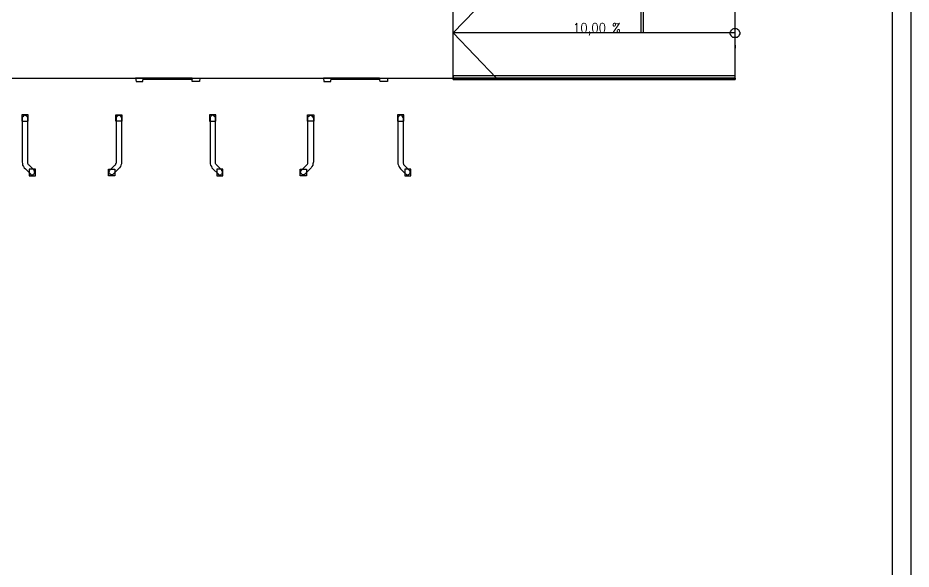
# Model space of a CAD drawing. Header units: millimetres. Extents: x 0 to 420, y 0 to 297.
# Drawn here: x 337.3 to 420.1, y 51 to 102 of the extents above; entities that cross this region are included whole.
import ezdxf

# ---------------------------------------------------------------- set-up
doc = ezdxf.new("R2010")
doc.units = ezdxf.units.MM
doc.layers.get('0').update_dxf_attribs({"linetype": 'CONTINUOUS'})
doc.styles.get("Standard").update_dxf_attribs({"font": 'STANDARD'})

msp = doc.modelspace()

# ---------------------------------------------------------------- hatches: boundary and pattern name
at = {"true_color": 0x0000fc}
h = msp.add_hatch(color=0, dxfattribs=at)
h.paths.add_polyline_path([(353.483333, 96.435333), (348.953667, 96.435333), (353.483333, 96.350667)], flags=0)
h.paths.add_polyline_path([(348.953667, 96.435333), (353.483333, 96.350667), (348.953667, 96.350667)], flags=0)
at = {"true_color": 0x000007}
for points in [[(352.975333, 96.350667), (352.950463, 96.290871), (352.890667, 96.266), (352.830871, 96.290871), (352.806, 96.350667), (352.830871, 96.410462), (352.890667, 96.435333), (352.950462, 96.410463)], [(370.374333, 96.350667), (370.349462, 96.290871), (370.289667, 96.266), (370.229871, 96.290871), (370.205, 96.350667), (370.229871, 96.410462), (370.289667, 96.435333), (370.349462, 96.410463)]]:
    msp.add_hatch(color=0, dxfattribs=at).paths.add_polyline_path(points, flags=0)
at = {"true_color": 0x0000fc}
h = msp.add_hatch(color=0, dxfattribs=at)
h.paths.add_polyline_path([(370.84, 96.435333), (366.352667, 96.435333), (370.84, 96.350667)], flags=0)
h.paths.add_polyline_path([(366.352667, 96.435333), (370.84, 96.350667), (366.352667, 96.350667)], flags=0)

# ---------------------------------------------------------------- linework, layer by layer
at = {"color": 0, "true_color": 0x000007}
for points in [[(0.211667, 0), (420.073667, 0), (420.073667, 296.926), (0.211667, 296.926)], [(7.239, 1.735667), (418.338, 1.735667), (418.338, 295.190333), (7.239, 295.190333)], [(116.078, 96.435333), (377.655667, 96.435333), (377.655667, 105.029), (116.078, 105.029)], [(403.309667, 100.626333), (403.309667, 100.711), (403.352, 100.753333), (403.394333, 100.838), (403.394333, 100.880333), (403.479, 100.922667), (403.521333, 100.965), (403.563667, 101.007333), (403.648333, 101.049667), (403.733, 101.049667), (403.775333, 101.049667), (403.86, 101.049667), (403.944667, 101.007333), (403.987, 100.965), (404.071667, 100.922667), (404.114, 100.880333), (404.156333, 100.838), (404.156333, 100.753333), (404.198667, 100.711), (404.198667, 100.626333), (404.198667, 100.541667), (404.156333, 100.457), (404.156333, 100.414667), (404.114, 100.372333), (404.071667, 100.287667), (403.987, 100.245333), (403.944667, 100.203), (403.86, 100.203), (403.775333, 100.203), (403.733, 100.203), (403.648333, 100.203), (403.563667, 100.203), (403.521333, 100.245333), (403.479, 100.287667), (403.394333, 100.372333), (403.394333, 100.414667), (403.352, 100.457), (403.309667, 100.541667)], [(348.234, 96.435333), (348.276333, 96.139), (348.318667, 96.139), (348.911333, 96.139), (348.953667, 96.435333)], [(353.483333, 96.350667), (348.953667, 96.350667), (348.953667, 96.435333), (353.483333, 96.435333)], [(349.419333, 96.350667), (348.953667, 96.350667), (349.419333, 96.350667), (350.266, 96.350667)], [(348.953667, 96.350667), (349.123, 96.350667), (348.953667, 96.350667), (349.715667, 96.350667)], [(349.969667, 96.350667), (349.419333, 96.350667), (349.969667, 96.350667), (350.858667, 96.350667)], [(350.562333, 96.350667), (349.969667, 96.350667), (350.562333, 96.350667), (351.451333, 96.350667)], [(351.155, 96.350667), (350.562333, 96.350667), (351.155, 96.350667), (352.001667, 96.350667)], [(351.705333, 96.350667), (351.155, 96.350667), (351.705333, 96.350667), (352.594333, 96.350667)], [(352.298, 96.350667), (351.705333, 96.350667), (352.298, 96.350667), (353.187, 96.350667), (352.298, 96.350667), (351.705333, 96.350667), (352.298, 96.350667), (353.187, 96.350667)], [(352.890667, 96.350667), (352.298, 96.350667), (352.890667, 96.350667), (353.483333, 96.350667)], [(353.483333, 96.350667), (352.890667, 96.350667)], [(354.203, 96.435333), (354.160667, 96.139), (354.118333, 96.139), (353.525667, 96.139), (353.483333, 96.139), (353.483333, 96.435333)], [(365.633, 96.435333), (365.675333, 96.139), (365.717667, 96.139), (366.310333, 96.139), (366.352667, 96.435333)], [(370.84, 96.350667), (366.352667, 96.350667), (366.352667, 96.435333), (370.84, 96.435333)], [(366.776, 96.350667), (366.352667, 96.350667), (366.776, 96.350667), (367.665, 96.350667)], [(366.352667, 96.350667), (366.522, 96.350667), (366.352667, 96.350667), (367.072333, 96.350667)], [(367.368667, 96.350667), (366.776, 96.350667), (367.368667, 96.350667), (368.257667, 96.350667)], [(367.961333, 96.350667), (367.368667, 96.350667), (367.961333, 96.350667), (368.808, 96.350667)], [(368.554, 96.350667), (367.961333, 96.350667), (368.554, 96.350667), (369.400667, 96.350667)], [(369.104333, 96.350667), (368.554, 96.350667), (369.104333, 96.350667), (369.993333, 96.350667)], [(369.697, 96.350667), (369.104333, 96.350667), (369.697, 96.350667), (370.586, 96.350667), (369.697, 96.350667), (369.104333, 96.350667), (369.697, 96.350667), (370.586, 96.350667)], [(370.289667, 96.350667), (369.697, 96.350667), (370.289667, 96.350667), (370.84, 96.350667)], [(370.84, 96.350667), (370.289667, 96.350667)], [(371.559667, 96.435333), (371.559667, 96.139), (371.517333, 96.139), (370.924667, 96.139), (370.882333, 96.139), (370.84, 96.435333)], [(377.655667, 96.52), (377.655667, 96.435333), (403.775333, 96.435333), (403.775333, 96.647), (377.655667, 96.647)], [(377.655667, 96.435333), (403.775333, 96.435333), (403.775333, 96.308333), (377.655667, 96.308333), (377.655667, 96.435333), (403.775333, 96.435333), (403.775333, 96.308333), (377.655667, 96.308333), (377.655667, 96.435333), (403.775333, 96.435333), (403.775333, 96.308333), (377.655667, 96.308333), (377.655667, 96.435333), (403.775333, 96.435333), (403.775333, 96.308333), (377.655667, 96.308333), (377.655667, 96.435333), (377.655667, 96.308333), (403.775333, 96.308333), (403.775333, 96.435333)], [(377.655667, 96.308333), (377.698, 96.308333), (377.698, 96.350667), (377.698, 96.393), (377.655667, 96.393), (377.655667, 96.435333), (377.655667, 96.393), (377.655667, 96.350667)], [(380.238, 96.435333), (380.238, 96.308333), (380.322667, 96.308333), (380.322667, 96.435333)], [(382.862667, 96.435333), (382.862667, 96.308333), (382.905, 96.308333), (382.905, 96.435333)], [(385.445, 96.435333), (385.445, 96.308333), (385.529667, 96.308333), (385.529667, 96.435333)], [(388.069667, 96.435333), (388.069667, 96.308333), (388.112, 96.308333), (388.112, 96.435333)], [(390.694333, 96.435333), (390.694333, 96.308333), (390.736667, 96.308333), (390.736667, 96.435333)], [(393.276667, 96.435333), (393.276667, 96.308333), (393.361333, 96.308333), (393.361333, 96.435333)], [(395.901333, 96.435333), (395.901333, 96.308333), (395.943667, 96.308333), (395.943667, 96.435333)], [(398.526, 96.435333), (398.526, 96.308333), (398.568333, 96.308333), (398.568333, 96.435333)], [(401.108333, 96.435333), (401.108333, 96.308333), (401.193, 96.308333), (401.193, 96.435333)], [(403.775333, 96.308333), (403.775333, 96.350667), (403.775333, 96.393), (403.775333, 96.435333), (403.733, 96.435333), (403.733, 96.393), (403.733, 96.350667), (403.733, 96.308333)], [(337.693, 93.048667), (337.693, 92.456), (338.285667, 92.456), (338.285667, 93.048667)], [(337.735333, 92.752333), (337.735333, 88.688333), (337.777667, 88.519), (337.777667, 88.392), (337.862333, 88.265), (337.904667, 88.138), (338.031667, 88.053333), (338.497333, 87.587667), (338.497333, 87.545333), (338.539667, 87.503), (338.582, 87.503), (338.624333, 87.503), (338.666667, 87.503), (338.709, 87.503), (338.751333, 87.503), (338.793667, 87.545333), (338.836, 87.587667), (338.878333, 87.63), (338.878333, 87.672333), (338.920667, 87.714667), (338.878333, 87.757), (338.878333, 87.799333), (338.878333, 87.841667), (338.836, 87.884), (338.836, 87.926333), (338.370333, 88.392), (338.328, 88.434333), (338.285667, 88.476667), (338.243333, 88.561333), (338.243333, 88.603667), (338.243333, 88.688333), (338.243333, 92.752333), (338.243333, 92.794667), (338.243333, 92.837), (338.201, 92.879333), (338.158667, 92.921667), (338.116333, 92.964), (338.074, 92.964), (338.074, 93.006333), (338.031667, 93.006333), (337.989333, 93.006333), (337.947, 93.006333), (337.904667, 92.964), (337.862333, 92.964), (337.82, 92.921667), (337.82, 92.879333), (337.777667, 92.879333), (337.777667, 92.837), (337.735333, 92.794667)], [(346.921667, 92.752333), (346.921667, 88.688333), (346.921667, 88.519), (346.879333, 88.392), (346.837, 88.265), (346.752333, 88.138), (346.667667, 88.053333), (346.202, 87.587667), (346.159667, 87.545333), (346.117333, 87.503), (346.075, 87.503), (346.032667, 87.503), (345.990333, 87.503), (345.948, 87.503), (345.905667, 87.545333), (345.863333, 87.545333), (345.821, 87.587667), (345.821, 87.63), (345.778667, 87.63), (345.778667, 87.672333), (345.778667, 87.714667), (345.778667, 87.757), (345.778667, 87.799333), (345.821, 87.841667), (345.821, 87.884), (345.863333, 87.926333), (346.329, 88.392), (346.371333, 88.434333), (346.413667, 88.476667), (346.413667, 88.561333), (346.456, 88.603667), (346.456, 88.688333), (346.456, 92.752333), (346.456, 92.794667), (346.456, 92.837), (346.456, 92.879333), (346.498333, 92.879333), (346.540667, 92.921667), (346.540667, 92.964), (346.583, 92.964), (346.625333, 93.006333), (346.667667, 93.006333), (346.71, 93.006333), (346.752333, 93.006333), (346.794667, 92.964), (346.837, 92.964), (346.837, 92.921667), (346.879333, 92.879333), (346.921667, 92.879333), (346.921667, 92.837), (346.921667, 92.794667)], [(346.964, 93.048667), (346.964, 92.456), (346.413667, 92.456), (346.413667, 93.048667)], [(355.092, 93.048667), (355.092, 92.456), (355.684667, 92.456), (355.684667, 93.048667)], [(355.134333, 92.752333), (355.134333, 88.688333), (355.134333, 88.519), (355.176667, 88.392), (355.261333, 88.265), (355.303667, 88.138), (355.388333, 88.053333), (355.896333, 87.587667), (355.896333, 87.545333), (355.938667, 87.503), (355.981, 87.503), (356.023333, 87.503), (356.065667, 87.503), (356.108, 87.503), (356.150333, 87.503), (356.192667, 87.545333), (356.235, 87.587667), (356.277333, 87.63), (356.277333, 87.672333), (356.277333, 87.714667), (356.277333, 87.757), (356.277333, 87.799333), (356.277333, 87.841667), (356.235, 87.884), (356.235, 87.926333), (355.769333, 88.392), (355.727, 88.434333), (355.684667, 88.476667), (355.642333, 88.561333), (355.642333, 88.603667), (355.642333, 88.688333), (355.642333, 92.752333), (355.642333, 92.794667), (355.6, 92.837), (355.6, 92.879333), (355.557667, 92.879333), (355.557667, 92.921667), (355.515333, 92.964), (355.473, 92.964), (355.430667, 93.006333), (355.388333, 93.006333), (355.346, 93.006333), (355.303667, 92.964), (355.261333, 92.964), (355.219, 92.921667), (355.176667, 92.879333), (355.134333, 92.837), (355.134333, 92.794667)], [(364.701667, 92.752333), (364.701667, 88.688333), (364.659333, 88.519), (364.659333, 88.392), (364.574667, 88.265), (364.49, 88.138), (364.405333, 88.053333), (363.939667, 87.587667), (363.897333, 87.545333), (363.897333, 87.503), (363.855, 87.503), (363.812667, 87.503), (363.770333, 87.503), (363.728, 87.503), (363.685667, 87.503), (363.643333, 87.545333), (363.601, 87.545333), (363.601, 87.587667), (363.558667, 87.63), (363.558667, 87.672333), (363.516333, 87.714667), (363.516333, 87.757), (363.558667, 87.799333), (363.558667, 87.841667), (363.558667, 87.884), (363.601, 87.926333), (364.066667, 88.392), (364.109, 88.434333), (364.151333, 88.476667), (364.193667, 88.561333), (364.193667, 88.603667), (364.193667, 88.688333), (364.193667, 92.752333), (364.193667, 92.794667), (364.193667, 92.837), (364.236, 92.879333), (364.278333, 92.921667), (364.320667, 92.964), (364.363, 92.964), (364.363, 93.006333), (364.405333, 93.006333), (364.447667, 93.006333), (364.49, 93.006333), (364.532333, 92.964), (364.574667, 92.964), (364.617, 92.921667), (364.617, 92.879333), (364.659333, 92.879333), (364.659333, 92.837), (364.659333, 92.794667)], [(364.744, 93.048667), (364.744, 92.456), (364.151333, 92.456), (364.151333, 93.048667)], [(372.491, 93.048667), (372.491, 92.456), (373.083667, 92.456), (373.083667, 93.048667)], [(372.533333, 92.752333), (372.533333, 88.688333), (372.533333, 88.519), (372.575667, 88.392), (372.618, 88.265), (372.702667, 88.138), (372.787333, 88.053333), (373.253, 87.587667), (373.295333, 87.545333), (373.337667, 87.503), (373.38, 87.503), (373.422333, 87.503), (373.464667, 87.503), (373.507, 87.503), (373.549333, 87.503), (373.549333, 87.545333), (373.591667, 87.545333), (373.634, 87.587667), (373.634, 87.63), (373.676333, 87.63), (373.676333, 87.672333), (373.676333, 87.714667), (373.676333, 87.757), (373.676333, 87.799333), (373.676333, 87.841667), (373.634, 87.884), (373.591667, 87.926333), (373.126, 88.392), (373.083667, 88.434333), (373.083667, 88.476667), (373.041333, 88.561333), (373.041333, 88.603667), (373.041333, 88.688333), (373.041333, 92.752333), (372.999, 92.794667), (372.999, 92.837), (372.999, 92.879333), (372.956667, 92.879333), (372.956667, 92.921667), (372.914333, 92.964), (372.872, 92.964), (372.829667, 93.006333), (372.787333, 93.006333), (372.745, 93.006333), (372.702667, 93.006333), (372.660333, 92.964), (372.618, 92.921667), (372.575667, 92.879333), (372.533333, 92.837), (372.533333, 92.794667)], [(338.370333, 88.011), (338.370333, 87.418333), (338.963, 87.418333), (338.963, 88.011)], [(346.329, 88.011), (346.329, 87.418333), (345.736333, 87.418333), (345.736333, 88.011)], [(355.769333, 88.011), (355.769333, 87.418333), (356.319667, 87.418333), (356.319667, 88.011)], [(364.066667, 88.011), (364.066667, 87.418333), (363.474, 87.418333), (363.474, 88.011)], [(373.168333, 88.011), (373.168333, 87.418333), (373.718667, 87.418333), (373.718667, 88.011)]]:
    msp.add_lwpolyline(points, close=True, dxfattribs=at)
for points in [[(377.655667, 100.626333), (377.655667, 104.817333), (377.782667, 104.817333)], [(403.775333, 96.435333), (377.655667, 96.435333), (377.655667, 104.817333), (403.775333, 104.817333)], [(377.655667, 100.626333), (381.677333, 104.817333)], [(395.054667, 100.626333), (395.054667, 104.817333), (395.181667, 104.817333)], [(395.181667, 104.817333), (395.266333, 104.817333), (395.266333, 100.626333)], [(403.775333, 96.435333), (403.775333, 104.817333)], [(377.909667, 96.435333), (377.655667, 96.435333), (377.655667, 100.626333)], [(403.775333, 100.626333), (377.655667, 100.626333), (381.677333, 96.435333)], [(377.655667, 99.229333), (377.655667, 99.356333), (377.655667, 99.483333)], [(403.775333, 99.483333), (403.775333, 99.229333)], [(386.588, 96.435333), (386.376333, 96.435333)], [(395.266333, 96.435333), (395.054667, 96.435333)]]:
    msp.add_lwpolyline(points, dxfattribs=at)
at = {"color": 0, "true_color": 0x0000fc}
for points in [[(353.483333, 96.435333), (348.953667, 96.435333), (353.483333, 96.350667)], [(348.953667, 96.435333), (353.483333, 96.350667), (348.953667, 96.350667)], [(370.84, 96.435333), (366.352667, 96.435333), (370.84, 96.350667)], [(366.352667, 96.435333), (370.84, 96.350667), (366.352667, 96.350667)]]:
    msp.add_lwpolyline(points, close=True, dxfattribs=at)

# ---------------------------------------------------------------- texts
at = {"color": 0, "true_color": 0x000007, "insert": (388.746986, 101.540702), "char_height": 0.872032, "width": 4.28749084, "attachment_point": 1}
msp.add_mtext('10,00 %', dxfattribs=at)

doc.saveas('drawing.dxf')
